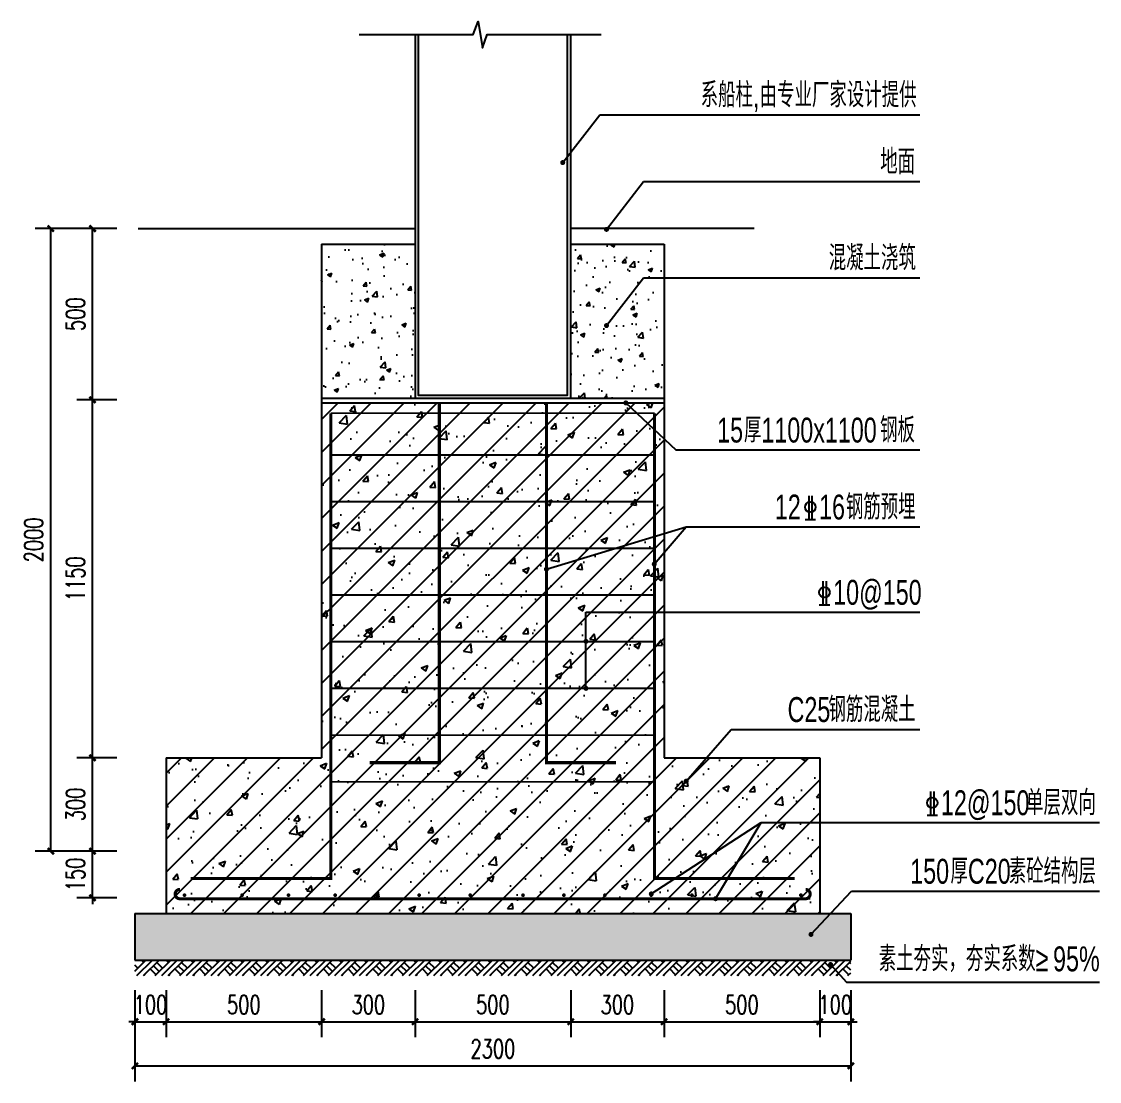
# Model space of a CAD drawing. Extents: x 1332 to 175445, y 256143 to 386027.
# Drawn here: x 93048 to 96511, y 278456 to 281861 of the extents above; entities that cross this region are included whole.
import ezdxf

# ---------------------------------------------------------------- set-up
doc = ezdxf.new("R2010")
doc.units = 0
doc.header["$LTSCALE"] = 10
doc.header["$MEASUREMENT"] = 0
for name, color, linetype in [('00-园建', 4, 'Continuous'), ('00-填充', 8, 'Continuous'), ('00-立面细', 2, 'Continuous'), ('00-结构', 6, 'Continuous'), ('DIM_LEAD', 3, 'Continuous'), ('DIM_SYMB', 3, 'Continuous'), ('L-填充', 250, 'Continuous'), ('PUB_DIM', 3, 'Continuous'), ('PUB_TEXT', 7, 'Continuous')]:
    doc.layers.add(name, color=color, linetype=linetype)
doc.styles.add('_TCH_DIM_T3', font='SIMPLEX', dxfattribs={"width": 0.705882, "bigfont": 'GBCBIG'})
doc.styles.add('PALMstyle', font='HAIWENRS', dxfattribs={"width": 0.7, "bigfont": 'HZTXT'})
doc.dimstyles.new('_TCH_ARCH&&20', dxfattribs={"dimtxt": 59.5, "dimasz": 20, "dimexe": 50, "dimexo": 60, "dimgap": 25.25, "dimtad": 1, "dimdec": 0, "dimrnd": 5, "dimzin": 0, "dimdsep": 46, "dimtxsty": '_TCH_DIM_T3', "dimblk": 'ARCHTICK', "dimcen": 0.09, "dimclrt": 7, "dimazin": 2, "dimtfac": 1, "dimtdec": 0, "dimtix": 1, "dimtmove": 2, "dimatfit": 3, "dimfxl": 0, "dimtolj": 1, "dimtzin": 0, "dimarcsym": 0})

# ---------------------------------------------------------------- blocks, each defined once
blk = doc.blocks.new('_ArchTick')
at = {"color": 0, "linetype": 'ByBlock', "const_width": 0.4}
blk.add_lwpolyline([(-0.5, -0.5), (0.5, 0.5)], dxfattribs=at)
blk = doc.blocks.new('*D370')
at = {"layer": 'Defpoints', "color": 0, "transparency": 16777216}
for p in [(93276.2, 279195.5), (93414, 279195.5), (93414, 279045.5)]:
    blk.add_point(p, dxfattribs=at)
at = {"layer": 'PUB_DIM', "color": 0, "lineweight": -2, "transparency": 16777216}
for p, q in [((93276.2, 279195.5), (93276.2, 279215.5)), ((93354, 279195.5), (93226.2, 279195.5)), ((93276.2, 279045.5), (93276.2, 279195.5)), ((93354, 279045.5), (93226.2, 279045.5)), ((93276.2, 279045.5), (93276.2, 279025.5))]:
    blk.add_line(p, q, dxfattribs=at)
at = {"layer": 'PUB_DIM', "color": 0, "lineweight": -2, "transparency": 16777216, "xscale": 20, "yscale": 20, "zscale": 20}
for p, rotation in [((93276.2, 279195.5), 270), ((93276.2, 279045.5), 90)]:
    blk.add_blockref('_ArchTick', p, dxfattribs=dict(at, rotation=rotation))
at = {"layer": 'PUB_DIM', "color": 7, "transparency": 16777216, "insert": (93221.2, 279120.5), "char_height": 59.5, "attachment_point": 5, "rotation": 90, "style": '_TCH_DIM_T3'}
blk.add_mtext('\\A1;150', dxfattribs=at)
blk = doc.blocks.new('*D371')
at = {"layer": 'Defpoints', "color": 0, "transparency": 16777216}
for p in [(93276.2, 279495.5), (93414, 279495.5), (93414, 279195.5)]:
    blk.add_point(p, dxfattribs=at)
at = {"layer": 'PUB_DIM', "color": 0, "lineweight": -2, "transparency": 16777216}
for p, q in [((93354, 279495.5), (93226.2, 279495.5)), ((93276.2, 279195.5), (93276.2, 279495.5)), ((93354, 279195.5), (93226.2, 279195.5))]:
    blk.add_line(p, q, dxfattribs=at)
at = {"layer": 'PUB_DIM', "color": 0, "lineweight": -2, "transparency": 16777216, "xscale": 20, "yscale": 20, "zscale": 20}
for p, rotation in [((93276.2, 279495.5), 90), ((93276.2, 279195.5), 270)]:
    blk.add_blockref('_ArchTick', p, dxfattribs=dict(at, rotation=rotation))
at = {"layer": 'PUB_DIM', "color": 7, "transparency": 16777216, "insert": (93221.2, 279345.5), "char_height": 59.5, "attachment_point": 5, "rotation": 90, "style": '_TCH_DIM_T3'}
blk.add_mtext('\\A1;300', dxfattribs=at)
blk = doc.blocks.new('*D372')
at = {"layer": 'Defpoints', "color": 0, "transparency": 16777216}
for p in [(93276.2, 280645.5), (93414, 280645.5), (93414, 279495.5)]:
    blk.add_point(p, dxfattribs=at)
at = {"layer": 'PUB_DIM', "color": 0, "lineweight": -2, "transparency": 16777216}
for p, q in [((93354, 280645.5), (93226.2, 280645.5)), ((93276.2, 279495.5), (93276.2, 280645.5)), ((93354, 279495.5), (93226.2, 279495.5))]:
    blk.add_line(p, q, dxfattribs=at)
at = {"layer": 'PUB_DIM', "color": 0, "lineweight": -2, "transparency": 16777216, "xscale": 20, "yscale": 20, "zscale": 20}
for p, rotation in [((93276.2, 280645.5), 90), ((93276.2, 279495.5), 270)]:
    blk.add_blockref('_ArchTick', p, dxfattribs=dict(at, rotation=rotation))
at = {"layer": 'PUB_DIM', "color": 7, "transparency": 16777216, "insert": (93221.2, 280070.5), "char_height": 59.5, "attachment_point": 5, "rotation": 90, "style": '_TCH_DIM_T3'}
blk.add_mtext('\\A1;1150', dxfattribs=at)
blk = doc.blocks.new('*D373')
at = {"layer": 'Defpoints', "color": 0, "transparency": 16777216}
for p in [(93276.2, 281195.5), (93414, 281195.5), (93414, 280645.5)]:
    blk.add_point(p, dxfattribs=at)
at = {"layer": 'PUB_DIM', "color": 0, "lineweight": -2, "transparency": 16777216}
for p, q in [((93354, 281195.5), (93226.2, 281195.5)), ((93276.2, 280645.5), (93276.2, 281195.5)), ((93354, 280645.5), (93226.2, 280645.5))]:
    blk.add_line(p, q, dxfattribs=at)
at = {"layer": 'PUB_DIM', "color": 0, "lineweight": -2, "transparency": 16777216, "xscale": 20, "yscale": 20, "zscale": 20}
for p, rotation in [((93276.2, 281195.5), 90), ((93276.2, 280645.5), 270)]:
    blk.add_blockref('_ArchTick', p, dxfattribs=dict(at, rotation=rotation))
at = {"layer": 'PUB_DIM', "color": 7, "transparency": 16777216, "insert": (93221.2, 280920.5), "char_height": 59.5, "attachment_point": 5, "rotation": 90, "style": '_TCH_DIM_T3'}
blk.add_mtext('\\A1;500', dxfattribs=at)
blk = doc.blocks.new('*D374')
at = {"layer": 'Defpoints', "color": 0, "transparency": 16777216}
for p in [(93412.3, 278808.5), (93512.3, 278808.5), (93512.3, 278647.4)]:
    blk.add_point(p, dxfattribs=at)
at = {"layer": 'PUB_DIM', "color": 0, "lineweight": -2, "transparency": 16777216}
for p, q in [((93412.3, 278748.5), (93412.3, 278597.4)), ((93512.3, 278748.5), (93512.3, 278597.4)), ((93412.3, 278647.4), (93392.3, 278647.4)), ((93412.3, 278647.4), (93512.3, 278647.4)), ((93512.3, 278647.4), (93532.3, 278647.4))]:
    blk.add_line(p, q, dxfattribs=at)
at = {"layer": 'PUB_DIM', "color": 0, "lineweight": -2, "transparency": 16777216, "xscale": 20, "yscale": 20, "zscale": 20}
blk.add_blockref('_ArchTick', (93412.3, 278647.4), dxfattribs=at)
at = {"layer": 'PUB_DIM', "color": 0, "lineweight": -2, "transparency": 16777216, "xscale": 20, "yscale": 20, "zscale": 20, "rotation": 180}
blk.add_blockref('_ArchTick', (93512.3, 278647.4), dxfattribs=at)
at = {"layer": 'PUB_DIM', "color": 7, "transparency": 16777216, "insert": (93462.3, 278702.4), "char_height": 59.5, "attachment_point": 5, "style": '_TCH_DIM_T3'}
blk.add_mtext('\\A1;100', dxfattribs=at)
blk = doc.blocks.new('*D375')
at = {"layer": 'Defpoints', "color": 0, "transparency": 16777216}
for p in [(93512.3, 278808.5), (94012.3, 278808.5), (94012.3, 278647.4)]:
    blk.add_point(p, dxfattribs=at)
at = {"layer": 'PUB_DIM', "color": 0, "lineweight": -2, "transparency": 16777216}
for p, q in [((93512.3, 278748.5), (93512.3, 278597.4)), ((94012.3, 278748.5), (94012.3, 278597.4)), ((93512.3, 278647.4), (94012.3, 278647.4))]:
    blk.add_line(p, q, dxfattribs=at)
at = {"layer": 'PUB_DIM', "color": 0, "lineweight": -2, "transparency": 16777216, "xscale": 20, "yscale": 20, "zscale": 20, "rotation": 180}
blk.add_blockref('_ArchTick', (93512.3, 278647.4), dxfattribs=at)
at = {"layer": 'PUB_DIM', "color": 0, "lineweight": -2, "transparency": 16777216, "xscale": 20, "yscale": 20, "zscale": 20}
blk.add_blockref('_ArchTick', (94012.3, 278647.4), dxfattribs=at)
at = {"layer": 'PUB_DIM', "color": 7, "transparency": 16777216, "insert": (93762.3, 278702.4), "char_height": 59.5, "attachment_point": 5, "style": '_TCH_DIM_T3'}
blk.add_mtext('\\A1;500', dxfattribs=at)
blk = doc.blocks.new('*D376')
at = {"layer": 'Defpoints', "color": 0, "transparency": 16777216}
for p in [(94012.3, 278808.5), (94312.3, 278808.5), (94312.3, 278647.4)]:
    blk.add_point(p, dxfattribs=at)
at = {"layer": 'PUB_DIM', "color": 0, "lineweight": -2, "transparency": 16777216}
for p, q in [((94012.3, 278748.5), (94012.3, 278597.4)), ((94312.3, 278748.5), (94312.3, 278597.4)), ((94012.3, 278647.4), (94312.3, 278647.4))]:
    blk.add_line(p, q, dxfattribs=at)
at = {"layer": 'PUB_DIM', "color": 0, "lineweight": -2, "transparency": 16777216, "xscale": 20, "yscale": 20, "zscale": 20, "rotation": 180}
blk.add_blockref('_ArchTick', (94012.3, 278647.4), dxfattribs=at)
at = {"layer": 'PUB_DIM', "color": 0, "lineweight": -2, "transparency": 16777216, "xscale": 20, "yscale": 20, "zscale": 20}
blk.add_blockref('_ArchTick', (94312.3, 278647.4), dxfattribs=at)
at = {"layer": 'PUB_DIM', "color": 7, "transparency": 16777216, "insert": (94162.3, 278702.4), "char_height": 59.5, "attachment_point": 5, "style": '_TCH_DIM_T3'}
blk.add_mtext('\\A1;300', dxfattribs=at)
blk = doc.blocks.new('*D377')
at = {"layer": 'Defpoints', "color": 0, "transparency": 16777216}
for p in [(94312.3, 278808.5), (94812.3, 278808.5), (94812.3, 278647.4)]:
    blk.add_point(p, dxfattribs=at)
at = {"layer": 'PUB_DIM', "color": 0, "lineweight": -2, "transparency": 16777216}
for p, q in [((94312.3, 278748.5), (94312.3, 278597.4)), ((94812.3, 278748.5), (94812.3, 278597.4)), ((94312.3, 278647.4), (94812.3, 278647.4))]:
    blk.add_line(p, q, dxfattribs=at)
at = {"layer": 'PUB_DIM', "color": 0, "lineweight": -2, "transparency": 16777216, "xscale": 20, "yscale": 20, "zscale": 20, "rotation": 180}
blk.add_blockref('_ArchTick', (94312.3, 278647.4), dxfattribs=at)
at = {"layer": 'PUB_DIM', "color": 0, "lineweight": -2, "transparency": 16777216, "xscale": 20, "yscale": 20, "zscale": 20}
blk.add_blockref('_ArchTick', (94812.3, 278647.4), dxfattribs=at)
at = {"layer": 'PUB_DIM', "color": 7, "transparency": 16777216, "insert": (94562.3, 278702.4), "char_height": 59.5, "attachment_point": 5, "style": '_TCH_DIM_T3'}
blk.add_mtext('\\A1;500', dxfattribs=at)
blk = doc.blocks.new('*D378')
at = {"layer": 'Defpoints', "color": 0, "transparency": 16777216}
for p in [(94812.3, 278808.5), (95112.3, 278808.5), (95112.3, 278647.4)]:
    blk.add_point(p, dxfattribs=at)
at = {"layer": 'PUB_DIM', "color": 0, "lineweight": -2, "transparency": 16777216}
for p, q in [((94812.3, 278748.5), (94812.3, 278597.4)), ((95112.3, 278748.5), (95112.3, 278597.4)), ((94812.3, 278647.4), (95112.3, 278647.4))]:
    blk.add_line(p, q, dxfattribs=at)
at = {"layer": 'PUB_DIM', "color": 0, "lineweight": -2, "transparency": 16777216, "xscale": 20, "yscale": 20, "zscale": 20, "rotation": 180}
blk.add_blockref('_ArchTick', (94812.3, 278647.4), dxfattribs=at)
at = {"layer": 'PUB_DIM', "color": 0, "lineweight": -2, "transparency": 16777216, "xscale": 20, "yscale": 20, "zscale": 20}
blk.add_blockref('_ArchTick', (95112.3, 278647.4), dxfattribs=at)
at = {"layer": 'PUB_DIM', "color": 7, "transparency": 16777216, "insert": (94962.3, 278702.4), "char_height": 59.5, "attachment_point": 5, "style": '_TCH_DIM_T3'}
blk.add_mtext('\\A1;300', dxfattribs=at)
blk = doc.blocks.new('*D379')
at = {"layer": 'Defpoints', "color": 0, "transparency": 16777216}
for p in [(95112.3, 278808.5), (95612.3, 278808.5), (95612.3, 278647.4)]:
    blk.add_point(p, dxfattribs=at)
at = {"layer": 'PUB_DIM', "color": 0, "lineweight": -2, "transparency": 16777216}
for p, q in [((95112.3, 278748.5), (95112.3, 278597.4)), ((95612.3, 278748.5), (95612.3, 278597.4)), ((95112.3, 278647.4), (95612.3, 278647.4))]:
    blk.add_line(p, q, dxfattribs=at)
at = {"layer": 'PUB_DIM', "color": 0, "lineweight": -2, "transparency": 16777216, "xscale": 20, "yscale": 20, "zscale": 20, "rotation": 180}
blk.add_blockref('_ArchTick', (95112.3, 278647.4), dxfattribs=at)
at = {"layer": 'PUB_DIM', "color": 0, "lineweight": -2, "transparency": 16777216, "xscale": 20, "yscale": 20, "zscale": 20}
blk.add_blockref('_ArchTick', (95612.3, 278647.4), dxfattribs=at)
at = {"layer": 'PUB_DIM', "color": 7, "transparency": 16777216, "insert": (95362.3, 278702.4), "char_height": 59.5, "attachment_point": 5, "style": '_TCH_DIM_T3'}
blk.add_mtext('\\A1;500', dxfattribs=at)
blk = doc.blocks.new('*D380')
at = {"layer": 'Defpoints', "color": 0, "transparency": 16777216}
for p in [(95612.3, 278808.5), (95712.3, 278808.5), (95712.3, 278647.4)]:
    blk.add_point(p, dxfattribs=at)
at = {"layer": 'PUB_DIM', "color": 0, "lineweight": -2, "transparency": 16777216}
for p, q in [((95612.3, 278748.5), (95612.3, 278597.4)), ((95712.3, 278748.5), (95712.3, 278597.4)), ((95612.3, 278647.4), (95592.3, 278647.4)), ((95612.3, 278647.4), (95712.3, 278647.4)), ((95712.3, 278647.4), (95732.3, 278647.4))]:
    blk.add_line(p, q, dxfattribs=at)
at = {"layer": 'PUB_DIM', "color": 0, "lineweight": -2, "transparency": 16777216, "xscale": 20, "yscale": 20, "zscale": 20}
blk.add_blockref('_ArchTick', (95612.3, 278647.4), dxfattribs=at)
at = {"layer": 'PUB_DIM', "color": 0, "lineweight": -2, "transparency": 16777216, "xscale": 20, "yscale": 20, "zscale": 20, "rotation": 180}
blk.add_blockref('_ArchTick', (95712.3, 278647.4), dxfattribs=at)
at = {"layer": 'PUB_DIM', "color": 7, "transparency": 16777216, "insert": (95662.3, 278702.4), "char_height": 59.5, "attachment_point": 5, "style": '_TCH_DIM_T3'}
blk.add_mtext('\\A1;100', dxfattribs=at)
blk = doc.blocks.new('*D381')
at = {"layer": 'Defpoints', "color": 0, "transparency": 16777216}
for p in [(93412.3, 278808.5), (95712.3, 278808.5), (95712.3, 278505.7)]:
    blk.add_point(p, dxfattribs=at)
at = {"layer": 'PUB_DIM', "color": 0, "lineweight": -2, "transparency": 16777216}
for p, q in [((93412.3, 278748.5), (93412.3, 278455.7)), ((95712.3, 278748.5), (95712.3, 278455.7)), ((93412.3, 278505.7), (95712.3, 278505.7))]:
    blk.add_line(p, q, dxfattribs=at)
at = {"layer": 'PUB_DIM', "color": 0, "lineweight": -2, "transparency": 16777216, "xscale": 20, "yscale": 20, "zscale": 20, "rotation": 180}
blk.add_blockref('_ArchTick', (93412.3, 278505.7), dxfattribs=at)
at = {"layer": 'PUB_DIM', "color": 0, "lineweight": -2, "transparency": 16777216, "xscale": 20, "yscale": 20, "zscale": 20}
blk.add_blockref('_ArchTick', (95712.3, 278505.7), dxfattribs=at)
at = {"layer": 'PUB_DIM', "color": 7, "transparency": 16777216, "insert": (94562.3, 278560.7), "char_height": 59.5, "attachment_point": 5, "style": '_TCH_DIM_T3'}
blk.add_mtext('\\A1;2300', dxfattribs=at)
blk = doc.blocks.new('*D382')
at = {"layer": 'Defpoints', "color": 0, "transparency": 16777216}
for p in [(93142.2, 281195.5), (93354, 281195.5), (93354, 279195.5)]:
    blk.add_point(p, dxfattribs=at)
at = {"layer": 'PUB_DIM', "color": 0, "lineweight": -2, "transparency": 16777216}
for p, q in [((93294, 281195.5), (93092.2, 281195.5)), ((93142.2, 279195.5), (93142.2, 281195.5)), ((93294, 279195.5), (93092.2, 279195.5))]:
    blk.add_line(p, q, dxfattribs=at)
at = {"layer": 'PUB_DIM', "color": 0, "lineweight": -2, "transparency": 16777216, "xscale": 20, "yscale": 20, "zscale": 20}
for p, rotation in [((93142.2, 281195.5), 90), ((93142.2, 279195.5), 270)]:
    blk.add_blockref('_ArchTick', p, dxfattribs=dict(at, rotation=rotation))
at = {"layer": 'PUB_DIM', "color": 7, "transparency": 16777216, "insert": (93087.2, 280195.5), "char_height": 59.5, "attachment_point": 5, "rotation": 90, "style": '_TCH_DIM_T3'}
blk.add_mtext('\\A1;2000', dxfattribs=at)

msp = doc.modelspace()

# ---------------------------------------------------------------- hatches: boundary and pattern name
at = {"layer": '00-填充'}
h = msp.add_hatch(dxfattribs=at)
h.set_pattern_fill('AR-CONC', color=256, scale=50, style=0)
h.set_pattern_definition([(50, (-75810.42, 149959.94), (91.092334, -7.969543), [9.525, -104.775]), (355, (-75810.42, 149959.94), (-17.621413, 95.52832), [7.62, -83.82]), (100.451, (-75802.83, 149959.275), (73.47125, 87.558344), [8.095, -89.045]), (46.1842, (-75810.42, 149985.34), (135.53952, -21.021164), [14.2875, -157.1625]), (96.6356, (-75799.13, 149983.59), (118.70212, 123.71278), [12.1425, -133.5675]), (351.184, (-75810.42, 149985.34), (118.7023, 123.71256), [11.43, -125.73]), (21, (-75797.72, 149978.99), (75.80744, -51.13276), [9.525, -104.775]), (326, (-75797.72, 149978.99), (30.901014, 92.093983), [7.62, -83.82]), (71.4514, (-75791.4, 149974.73), (106.708245, 40.96143), [8.095, -89.045]), (37.5, (-75810.42, 149959.94), (1.5443016, 42.2775194), [0, -82.804, 0, -85.09, 0, -84.1375]), (7.5, (-75810.42, 149959.94), (33.409831, 50.090287), [0, -48.514, 0, -80.899, 0, -32.0675]), (327.5, (-75838.74, 149959.94), (67.7952976, -2.864372), [0, -31.75, 0, -99.06, 0, -131.445]), (317.5, (-75851.44, 149959.94), (74.06459, 12.713246), [0, -41.275, 0, -65.786, 0, -93.345])])
h.paths.add_polyline_path([(93412.3, 278995.5), (93412.3, 278845.5), (95712.3, 278845.5), (95712.3, 278995.5)])
h = msp.add_hatch(dxfattribs=at)
h.set_pattern_fill('夯实土壤', color=256, scale=10, style=0)
h.set_pattern_definition([(45, (-75809.59, 148929.94), (-39.739401, 39.739401), []), (45, (-75788.59, 148929.94), (-39.739401, 39.739401), []), (45, (-75767.59, 148929.94), (-39.739401, 39.739401), []), (135, (-75809.59, 148929.94), (-39.739401, -39.739401), [26.5, -29.7]), (135, (-75799.09, 148940.44), (-39.739401, -39.739401), [26.5, -29.7]), (135, (-75788.59, 148950.94), (-39.739401, -39.739401), [26.5, -29.7])])
h.paths.add_polyline_path([(95712.3, 278845.5), (93412.3, 278845.5), (93412.3, 278795.5), (95712.3, 278795.5)])
at = {"layer": '00-立面细'}
h = msp.add_hatch(color=256, dxfattribs=at)
edge = h.paths.add_edge_path()
edge.add_arc((93571.7, 279054.1), 6, 0, 360)
h = msp.add_hatch(color=256, dxfattribs=at)
edge = h.paths.add_edge_path()
edge.add_arc((93756.6, 279054.1), 6, 0, 360)
h = msp.add_hatch(color=256, dxfattribs=at)
edge = h.paths.add_edge_path()
edge.add_arc((93905.8, 279054.1), 6, 0, 360)
h = msp.add_hatch(color=256, dxfattribs=at)
edge = h.paths.add_edge_path()
edge.add_arc((94055.8, 279054.1), 6, 0, 360)
h = msp.add_hatch(color=256, dxfattribs=at)
edge = h.paths.add_edge_path()
edge.add_arc((94192.2, 279054.1), 6, 0, 360)
h = msp.add_hatch(color=256, dxfattribs=at)
edge = h.paths.add_edge_path()
edge.add_arc((94325.5, 279054.1), 6, 0, 360)
h = msp.add_hatch(color=256, dxfattribs=at)
edge = h.paths.add_edge_path()
edge.add_arc((94489.7, 279054.1), 6, 0, 360)
h = msp.add_hatch(color=256, dxfattribs=at)
edge = h.paths.add_edge_path()
edge.add_arc((94659.2, 279054.1), 6, 0, 360)
h = msp.add_hatch(color=256, dxfattribs=at)
edge = h.paths.add_edge_path()
edge.add_arc((94790.5, 279054.1), 6, 0, 360)
h = msp.add_hatch(color=256, dxfattribs=at)
edge = h.paths.add_edge_path()
edge.add_arc((94922.3, 279054.1), 6, 0, 360)
h = msp.add_hatch(color=256, dxfattribs=at)
edge = h.paths.add_edge_path()
edge.add_arc((95070.8, 279054.1), 6, 180, 540, ccw=False)
h = msp.add_hatch(color=256, dxfattribs=at)
edge = h.paths.add_edge_path()
edge.add_arc((95201.8, 279054.1), 6, 180, 540, ccw=False)
h = msp.add_hatch(color=256, dxfattribs=at)
edge = h.paths.add_edge_path()
edge.add_arc((95551.8, 279054.1), 6, 180, 540, ccw=False)
at = {"layer": 'L-填充'}
h = msp.add_hatch(dxfattribs=at)
h.set_pattern_fill('混凝土', color=8, scale=20)
h.set_pattern_definition([(50, (94200.57, 280710.74), (143.452, -12.55), [15, -165]), (355, (94200.57, 280710.74), (-27.75, 150.438), [12, -132]), (100.451, (94212.53, 280709.7), (115.702, 137.888), [12.748, -140.228]), (46.184, (94200.57, 280750.74), (213.448, -33.104), [22.5, -247.5]), (96.636, (94218.36, 280747.99), (186.933, 194.824), [19.122, -210.343]), (351.184, (94200.57, 280750.74), (186.93, 194.824), [18, -198]), (21, (94220.57, 280740.74), (119.381, -80.524), [15, -165]), (326, (94220.57, 280740.74), (48.663, 145.03), [12, -132]), (71.451, (94230.52, 280734.03), (168.045, 64.506), [12.748, -140.228]), (37.5, (94200.57, 280710.744), (2.432, 66.5788), [0, -130.4, 0, -134, 0, -132.5]), (7.5, (94200.57, 280710.744), (52.614, 78.8823), [0, -76.4, 0, -127.4, 0, -50.5]), (327.5, (94155.97, 280710.744), (106.7645, -4.511), [0, -50, 0, -156, 0, -207]), (317.5, (94135.97, 280710.74), (116.637, 20.021), [0, -65, 0, -103.6, 0, -147])])
h.paths.add_polyline_path([(94012.3, 280650.5), (94312.3, 280650.5), (94312.3, 281145.5), (94012.3, 281145.5)])
h.paths.add_polyline_path([(95112.3, 281145.5), (94812.3, 281145.5), (94812.3, 280650.5), (95112.3, 280650.5)])
h = msp.add_hatch(dxfattribs=at)
h.set_pattern_fill('钢筋混凝土', color=8, scale=30)
h.set_pattern_definition([(45, (0, 0), (-53.033009, 53.033009), []), (50, (0, 0), (215.17805, -18.82564), [22.5, -247.5]), (355, (0, 0), (-41.6254, 225.65764), [18, -198]), (100.4514, (17.93, -1.57), (173.55281, 206.83186), [19.12206, -210.34263]), (46.1842, (0, 60), (320.17231, -49.6557), [33.75, -371.25]), (96.6356, (26.68, 55.86), (280.3988, 292.23536), [28.6831, -315.5139]), (351.1842, (0, 60), (280.3986, 292.23558), [27, -297]), (21, (30, 45), (179.07212, -120.78567), [22.5, -247.5]), (326, (30, 45), (72.9946, 217.54501), [18, -198]), (71.4514, (44.92, 34.93), (252.06679, 96.75915), [19.12206, -210.34263]), (37.5, (0, 0), (3.647957, 99.868156), [0, -195.6, 0, -201, 0, -198.75]), (7.5, (0, 0), (78.92086, 118.323514), [0, -114.6, 0, -191.1, 0, -75.75]), (327.5, (-66.9, 0), (160.14673, -6.766462), [0, -75, 0, -234, 0, -310.5]), (317.5, (-96.9, 0), (174.95585, 30.031495), [0, -97.5, 0, -155.4, 0, -220.5])])
h.paths.add_polyline_path([(95112.3, 280635.5), (94012.3, 280635.5), (94012.3, 279495.5), (93512.3, 279495.5), (93512.3, 278995.5), (95612.3, 278995.5), (95612.3, 279495.5), (95112.3, 279495.5)])

# ---------------------------------------------------------------- linework, layer by layer
at = {"layer": '00-园建'}
for points in [[(94312.3, 281818.7), (94312.3, 280650.5), (94812.3, 280650.5), (94812.3, 281818.7)], [(94012.3, 280650.5), (94312.3, 280650.5)], [(94012.3, 280635.5), (95112.3, 280635.5)], [(94812.3, 280650.5), (95112.3, 280650.5)]]:
    msp.add_lwpolyline(points, dxfattribs=at)
at = {"layer": '00-园建', "color": 4}
for points in [[(93423, 281195.5), (94312.3, 281195.5)], [(95401.3, 281195.5), (94812.3, 281195.5)]]:
    msp.add_lwpolyline(points, dxfattribs=at)
at = {"layer": '00-填充'}
msp.add_lwpolyline([(94322.3, 281818.7), (94322.3, 280660.5), (94802.3, 280660.5), (94802.3, 281818.7)], dxfattribs=at)
at = {"layer": '00-立面细'}
for points, const_width in [([(94390.3, 280637.6), (94390.3, 279479.8), (94166.5, 279479.8)], 10), ([(94734.3, 280637.6), (94734.3, 279479.8), (94958.1, 279479.8)], 10), ([(94041.7, 280602.6), (94041.7, 279107.4), (93591.7, 279107.4)], 10), ([(94041.7, 280602.6), (95081.7, 280602.6)], 6), ([(95081.7, 280602.6), (95081.7, 279107.4), (95531.7, 279107.4)], 10), ([(94041.7, 280468.3), (95081.7, 280468.3)], 6), ([(94041.7, 280318.3), (95081.7, 280318.3)], 6), ([(94041.7, 280168.3), (95081.7, 280168.3)], 6), ([(94041.7, 280018.3), (95081.7, 280018.3)], 6), ([(94041.7, 279868.3), (95081.7, 279868.3)], 6), ([(94041.7, 279718.3), (95081.7, 279718.3)], 6), ([(94041.7, 279568.3), (95081.7, 279568.3)], 6), ([(94041.7, 279418.3), (95081.7, 279418.3)], 6)]:
    msp.add_lwpolyline(points, dxfattribs=dict(at, const_width=const_width))
at = {"layer": '00-立面细', "const_width": 10}
msp.add_lwpolyline([(93556.7, 279072.6, 1), (93556.7, 279042.6), (95566.7, 279042.6, 1), (95566.7, 279072.6, 244922.977698)], format="xyb", dxfattribs=at)
at = {"layer": '00-结构'}
for p, q in [((94012.3, 281145.5), (94012.3, 279495.5)), ((95112.3, 281145.5), (95112.3, 279495.5)), ((93512.3, 279495.5), (94012.3, 279495.5)), ((93512.3, 279495.5), (93512.3, 278995.5)), ((95112.3, 279495.5), (95612.3, 279495.5)), ((95612.3, 279495.5), (95612.3, 278995.5)), ((93412.3, 278995.5), (95712.3, 278995.5)), ((93412.3, 278995.5), (93412.3, 278845.5)), ((95712.3, 278995.5), (95712.3, 278845.5)), ((93412.3, 278845.5), (95712.3, 278845.5))]:
    msp.add_line(p, q, dxfattribs=at)
for points in [[(94012.3, 281145.5), (94312.3, 281145.5)], [(94812.3, 281145.5), (95112.3, 281145.5)]]:
    msp.add_lwpolyline(points, dxfattribs=at)
at = {"layer": 'DIM_LEAD'}
for p, q in [((94786.6, 281407.7), (94906, 281561)), ((94786.6, 281407.7), (94906, 281561)), ((94786.6, 281407.7), (94906, 281561)), ((94786.6, 281407.7), (94906, 281561)), ((94906, 281561), (95933.8, 281561)), ((94927.3, 281193), (95046.7, 281346.4)), ((94927.3, 281193), (95046.7, 281346.4)), ((94927.3, 281193), (95046.7, 281346.4)), ((94927.3, 281193), (95046.7, 281346.4)), ((95046.7, 281346.4), (95933.8, 281346.4)), ((94927.3, 280884), (95046.7, 281037.3)), ((94927.3, 280884), (95046.7, 281037.3)), ((94927.3, 280884), (95046.7, 281037.3)), ((94927.3, 280884), (95046.7, 281037.3)), ((95046.7, 281037.3), (95933.8, 281037.3)), ((94989.5, 280635.5), (95150.5, 280484.3)), ((94989.5, 280635.5), (95150.5, 280484.3)), ((94989.5, 280635.5), (95150.5, 280484.3)), ((94989.5, 280635.5), (95150.5, 280484.3)), ((95150.5, 280484.3), (95933.8, 280484.3)), ((94734.3, 280101.3), (95183.2, 280237)), ((95080.8, 280117.5), (95183.2, 280237)), ((95183.2, 280237), (95933.8, 280237)), ((94861.2, 279718.5), (94861.2, 279963)), ((94861.2, 279869.5), (94861.2, 279963)), ((94861.2, 279963), (95933.8, 279963)), ((95183.6, 279420.3), (95327.8, 279586.4)), ((95183.6, 279420.3), (95327.8, 279586.4)), ((95183.6, 279420.3), (95327.8, 279586.4)), ((95183.6, 279420.3), (95327.8, 279586.4)), ((95327.8, 279586.4), (95933.8, 279586.4)), ((95071.3, 279058.3), (95423.9, 279287.1)), ((95277.7, 279042.6), (95423.9, 279287.1)), ((95423.9, 279287.1), (96511, 279287.1)), ((95584.2, 278927.9), (95714.1, 279066.9)), ((95584.2, 278927.9), (95714.1, 279066.9)), ((95584.2, 278927.9), (95714.1, 279066.9)), ((95584.2, 278927.9), (95714.1, 279066.9)), ((95714.1, 279066.9), (96511, 279066.9)), ((95647.2, 278831.3), (95698.3, 278774.1)), ((95698.3, 278774.1), (96511, 278774.1))]:
    msp.add_line(p, q, dxfattribs=at)
at = {"layer": 'DIM_LEAD', "const_width": 8}
for points in [[(94784.2, 281404.5, 1), (94789.1, 281410.8, 1)], [(94784.2, 281404.5, 1), (94789.1, 281410.8, 1)], [(94784.2, 281404.5, 1), (94789.1, 281410.8, 1)], [(94784.2, 281404.5, 1), (94789.1, 281410.8, 1)], [(94924.9, 281189.9, 1), (94929.8, 281196.2, 1)], [(94924.9, 281189.9, 1), (94929.8, 281196.2, 1)], [(94924.9, 281189.9, 1), (94929.8, 281196.2, 1)], [(94924.9, 281189.9, 1), (94929.8, 281196.2, 1)], [(94924.9, 280880.8, 1), (94929.8, 280887.1, 1)], [(94924.9, 280880.8, 1), (94929.8, 280887.1, 1)], [(94924.9, 280880.8, 1), (94929.8, 280887.1, 1)], [(94924.9, 280880.8, 1), (94929.8, 280887.1, 1)], [(94986.6, 280638.3, 1), (94992.4, 280632.8, 1)], [(94986.6, 280638.3, 1), (94992.4, 280632.8, 1)], [(94986.6, 280638.3, 1), (94992.4, 280632.8, 1)], [(94986.6, 280638.3, 1), (94992.4, 280632.8, 1)], [(94730.5, 280100.1, 1), (94738.1, 280102.4, 1)], [(95078.2, 280114.5, 1), (95083.4, 280120.6, 1)], [(94861.2, 279865.5, 1), (94861.2, 279873.5, 1)], [(94861.2, 279714.5, 1), (94861.2, 279722.5, 1)], [(95181, 279417.3, 1), (95186.2, 279423.4, 1)], [(95181, 279417.3, 1), (95186.2, 279423.4, 1)], [(95181, 279417.3, 1), (95186.2, 279423.4, 1)], [(95181, 279417.3, 1), (95186.2, 279423.4, 1)], [(95067.9, 279056.1, 1), (95074.6, 279060.4, 1)], [(95275.6, 279039.2, 1), (95279.8, 279046, 1)], [(95581.5, 278925, 1), (95586.9, 278930.8, 1)], [(95581.5, 278925, 1), (95586.9, 278930.8, 1)], [(95581.5, 278925, 1), (95586.9, 278930.8, 1)], [(95581.5, 278925, 1), (95586.9, 278930.8, 1)], [(95644.6, 278834.3, 1), (95649.9, 278828.3, 1)]]:
    msp.add_lwpolyline(points, format="xyb", close=True, dxfattribs=at)
at = {"layer": 'DIM_SYMB'}
msp.add_lwpolyline([(94133.2, 281818.7), (94499.3, 281818.7), (94514.6, 281860.7), (94529.4, 281776.7), (94544.3, 281818.7), (94910.3, 281818.7)], dxfattribs=at)
at = {"layer": 'PUB_TEXT'}
for p, q in [((95577.2, 280337), (95577.2, 280261)), ((95587.2, 280337), (95587.2, 280261)), ((95565.4, 280261), (95599, 280261)), ((95622.6, 280063), (95622.6, 279987)), ((95632.7, 280063), (95632.7, 279987)), ((95610.8, 279987), (95644.4, 279987)), ((95968.7, 279387.1), (95968.7, 279311.1)), ((95978.8, 279387.1), (95978.8, 279311.1)), ((95957, 279311.1), (95990.6, 279311.1))]:
    msp.add_line(p, q, dxfattribs=at)
for centre in [(95582.2, 280301), (95627.6, 280027), (95973.8, 279351.1)]:
    msp.add_circle(centre, 16.8, dxfattribs=at)

# ---------------------------------------------------------------- texts
at = {"layer": 'PUB_TEXT', "style": 'PALMstyle', "width": 0.7}
for s, p in [('系船柱', (95229.9, 281585)), ('由专业厂家设计提供', (95419.4, 281585)), (',', (95397.9, 281585)), ('地面', (95806.6, 281370.4)), ('混凝土浇筑', (95641.2, 281061.3)), ('15', (95282.8, 280508.3)), ('厚', (95368.9, 280508.3)), ('1100x1100', (95424.9, 280508.3)), ('钢板', (95806.2, 280508.3)), ('钢筋预埋', (95696.4, 280261)), ('12', (95468.1, 280261)), ('16', (95610.2, 280261)), ('10@150', (95655.6, 279987)), ('C25', (95509, 279610.4)), ('钢筋混凝土', (95640.4, 279610.4)), ('12@150', (96001.8, 279311.1)), ('单层双向', (96275.3, 279311.1)), ('150', (95903.1, 279090.9)), ('厚', (96032.4, 279090.9)), ('C20', (96088.4, 279090.9)), ('素砼结构层', (96219.7, 279090.9)), ('素土夯实，夯实系数≥', (95802, 278809.4)), ('95%', (96362, 278809.4))]:
    msp.add_text(s, height=80, dxfattribs=at).set_placement(p)

# ---------------------------------------------------------------- dimensions: what is measured, and where the dimension line sits
at = {"layer": 'PUB_DIM'}
for p1, p2, distance, picture, middle in [((93354, 279195.5), (93354, 281195.5), 211.7, '*D382', (93087.2, 280195.5)), ((93414, 279495.5), (93414, 280645.5), 137.8, '*D372', (93221.2, 280070.5)), ((93414, 279195.5), (93414, 279495.5), 137.8, '*D371', (93221.2, 279345.5)), ((93414, 279045.5), (93414, 279195.5), 137.8, '*D370', (93221.2, 279120.5)), ((93412.3, 278808.5), (93512.3, 278808.5), -161.1, '*D374', (93462.3, 278702.4)), ((93412.3, 278808.5), (95712.3, 278808.5), -302.9, '*D381', (94562.3, 278560.7)), ((93512.3, 278808.5), (94012.3, 278808.5), -161.1, '*D375', (93762.3, 278702.4)), ((94012.3, 278808.5), (94312.3, 278808.5), -161.1, '*D376', (94162.3, 278702.4)), ((94312.3, 278808.5), (94812.3, 278808.5), -161.1, '*D377', (94562.3, 278702.4)), ((94812.3, 278808.5), (95112.3, 278808.5), -161.1, '*D378', (94962.3, 278702.4)), ((95112.3, 278808.5), (95612.3, 278808.5), -161.1, '*D379', (95362.3, 278702.4)), ((95612.3, 278808.5), (95712.3, 278808.5), -161.1, '*D380', (95662.3, 278702.4))]:
    dim = msp.add_aligned_dim(p1=p1, p2=p2, distance=distance, dimstyle='_TCH_ARCH&&20', dxfattribs=at)
    dim.commit()
    dim.dimension.update_dxf_attribs({"geometry": picture, "text_midpoint": middle})
dim = msp.add_aligned_dim(p1=(93414, 280645.5), p2=(93414, 281195.5), distance=137.8, text='500', dimstyle='_TCH_ARCH&&20', dxfattribs=at)
dim.commit()
dim.dimension.update_dxf_attribs({"geometry": '*D373', "text_midpoint": (93221.2, 280920.5)})

doc.saveas('drawing.dxf')
